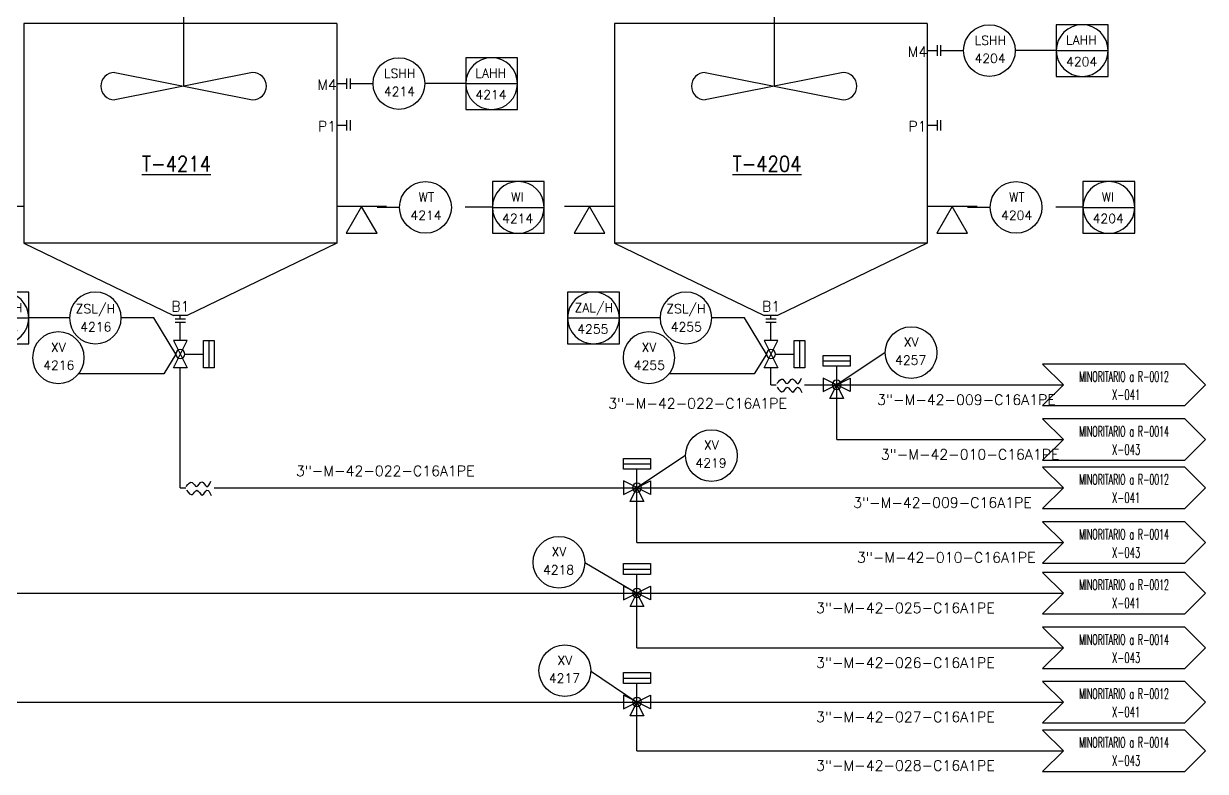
# Model space of a CAD drawing. Header units: millimetres. Extents: x 19 to 439, y 15 to 312.
# Drawn here: x 219.2 to 328.2, y 134.7 to 203.7 of the extents above; entities that cross this region are included whole.
import ezdxf
from ezdxf.enums import TextEntityAlignment as Align

# ---------------------------------------------------------------- set-up
doc = ezdxf.new("R2010")
doc.units = ezdxf.units.MM
doc.linetypes.add('TRAZOS', pattern=[0.75, 0.5, -0.25])
for name, color, linetype in [('CAJETIN', 1, 'Continuous'), ('CONEXION INTRUMENTOS', 1, 'Continuous'), ('EQUIPOS', 5, 'Continuous'), ('EQUIPOS 02', 1, 'Continuous'), ('INSTRUMENTOS', 1, 'Continuous'), ('TEX', 7, 'Continuous'), ('TEXTO-VALVULAS Y ACCESORIOS', 7, 'Continuous'), ('TUBERIA', 5, 'Continuous'), ('VALVULAS Y ACCESORIOS', 1, 'Continuous')]:
    doc.layers.add(name, color=color, linetype=linetype)
doc.styles.add('PY', font='ROMANS.shx')
doc.styles.add('PY1', font='ROMANS.shx', dxfattribs={"width": 0.8})
doc.linetypes.add('SEÑAL_MECANICA2', pattern='A,4.411183,["o",PY,S=4.130212,R=360,X=0,Y=-1.374288],0.588817,-0.374158,["",PY,S=2,R=360,X=0,Y=-0.688262],-2.183682', length=7.55784)

# ---------------------------------------------------------------- blocks, each defined once
blk = doc.blocks.new('SEÑAL CIR')
at = {"color": 1}
blk.add_circle((0, 5.7), 5.7, dxfattribs=at)
at = {"layer": 'INSTRUMENTOS', "linetype": 'Continuous', "style": 'PY', "flags": 4}
for p in [(0.18, 6.94), (0.13, 2.95)]:
    blk.add_attdef('---', text='', height=2, dxfattribs=at).set_placement(p, align=Align.CENTER)
blk = doc.blocks.new('SEÑAL CIRCU MARCO')
at = {"color": 1, "linetype": 'Continuous', "ltscale": 0.5}
blk.add_line((5.7, 5.7), (-5.7, 5.7), dxfattribs=at)
at = {"color": 1, "flags": 128}
blk.add_lwpolyline([(5.7, 0), (-5.7, 0), (-5.7, 11.4), (5.7, 11.4)], close=True, dxfattribs=at)
at = {"color": 1}
blk.add_circle((0, 5.7), 5.7, dxfattribs=at)
at = {"style": 'PY'}
for tag, p in [('XXX', (0.18, 7.98)), ('YYY', (0.13, 3.24))]:
    blk.add_attdef(tag, text='', height=2, dxfattribs=at).set_placement(p, align=Align.MIDDLE)
blk = doc.blocks.new('VALV GLOB-V')
at = {"layer": 'INSTRUMENTOS', "color": 1, "flags": 128}
blk.add_lwpolyline([(5.7, -1.43), (5.7, 1.43), (0, -1.43), (0, 1.43)], close=True, dxfattribs=at)
at = {"layer": 'INSTRUMENTOS', "color": 1}
blk.add_circle((2.85, 0), 0.95, dxfattribs=at)
at = {"layer": 'INSTRUMENTOS', "color": 7, "linetype": 'SEÑAL_MECANICA2', "style": 'PY'}
blk.add_attdef('REF.', text='', height=2, dxfattribs=at).set_placement((3, -3.37), align=Align.MIDDLE)
blk = doc.blocks.new('BANDERA DE FLUJO')
at = {"layer": 'TEX', "color": 1, "ltscale": 0.1, "flags": 128}
blk.add_lwpolyline([(-4, 4), (-31.46, 4), (-27.46, 0), (-31.46, -4), (-4, -4), (0, 0)], close=True, dxfattribs=at)
at = {"layer": 'TEX', "style": 'PY1', "width": 0.8}
for tag, p in [('ETIQUETA-LINEA-1', (-15.73, 0.61)), ('ETIQUETA-LINEA-2', (-15.73, -2.91))]:
    blk.add_attdef(tag, text='', height=2, dxfattribs=at).set_placement(p, align=Align.CENTER)

msp = doc.modelspace()

# ---------------------------------------------------------------- linework, layer by layer
at = {"color": 1}
for p, q in [((303.81, 201.2), (305.9, 201.2)), ((249.36, 198.15), (251.44, 198.15)), ((251.81, 186.73), (253.9, 186.73)), ((306.26, 186.73), (308.35, 186.73)), ((298.67, 173.33), (294.2, 170.35)), ((288.13, 170.35), (288.62, 170.35)), ((280.26, 163.82), (275.78, 160.85)), ((233.67, 160.85), (234.17, 160.85)), ((270.97, 153.97), (275.78, 151.13)), ((271.51, 143.97), (275.78, 141.08))]:
    msp.add_line(p, q, dxfattribs=at)
for p, q in [((219.25, 186.79), (214.65, 186.79)), ((252.69, 186.79), (248.09, 186.79)), ((273.7, 186.79), (269.1, 186.79)), ((307.15, 186.79), (302.55, 186.79))]:
    msp.add_line(p, q)
for points in [[(251.81, 184.34), (250.39, 186.79), (248.98, 184.34)], [(272.82, 184.34), (271.4, 186.79), (269.99, 184.34)], [(306.26, 184.34), (304.85, 186.79), (303.43, 184.34)]]:
    msp.add_lwpolyline(points, close=True)
at = {"color": 2}
for points in [[(288.68, 170.46), (289.22, 170.86), (289.62, 170.46), (290.11, 170.91), (290.56, 170.46), (290.95, 170.96)], [(288.7, 170.13), (289.24, 169.73), (289.64, 170.13), (290.14, 169.68), (290.58, 170.13), (290.98, 169.63)], [(234.22, 160.96), (234.77, 161.35), (235.16, 160.96), (235.66, 161.4), (236.1, 160.96), (236.5, 161.45)], [(234.25, 160.62), (234.79, 160.23), (235.19, 160.62), (235.68, 160.18), (236.13, 160.62), (236.52, 160.13)]]:
    msp.add_spline(points, degree=3, dxfattribs=at)
at = {"layer": 'CAJETIN', "color": 1, "linetype": 'TRAZOS', "ltscale": 5}
for p, q in [((262.44, 186.73), (258.67, 186.73)), ((316.9, 186.73), (313.12, 186.73))]:
    msp.add_line(p, q, dxfattribs=at)
at = {"layer": 'CONEXION INTRUMENTOS', "linetype": 'Continuous'}
for p, q in [((314.45, 201.2), (310.67, 201.2)), ((259.99, 198.15), (256.21, 198.15)), ((223.46, 176.52), (219.7, 176.52)), ((277.91, 176.52), (274.15, 176.52)), ((231.22, 176.52), (228.23, 176.52)), ((233.25, 173.18), (231.22, 176.52)), ((233.67, 174.44), (233.67, 176.13)), ((285.68, 176.52), (282.68, 176.52)), ((287.71, 173.18), (285.68, 176.52)), ((288.13, 174.44), (288.13, 176.13)), ((236.31, 174.43), (236.31, 171.92)), ((236.31, 174.43), (236.31, 171.92)), ((290.76, 174.43), (290.76, 171.92)), ((290.76, 174.43), (290.76, 171.92)), ((233.25, 173.18), (232.14, 171.35)), ((234.09, 173.18), (235.81, 173.18)), ((287.71, 173.18), (286.6, 171.35)), ((288.54, 173.18), (290.26, 173.18)), ((292.94, 172.57), (295.45, 172.57)), ((292.94, 172.57), (295.45, 172.57)), ((232.14, 171.35), (224.3, 171.37)), ((233.67, 160.85), (233.67, 171.93)), ((286.6, 171.35), (278.75, 171.37)), ((288.13, 170.35), (288.13, 171.93)), ((294.2, 170.35), (294.2, 172.07)), ((291.24, 170.35), (315.09, 170.35)), ((294.2, 165.29), (294.2, 170.35)), ((294.2, 165.29), (315.09, 165.29)), ((274.53, 163.06), (277.04, 163.06)), ((274.53, 163.06), (277.04, 163.06)), ((275.78, 160.85), (275.78, 162.57)), ((236.79, 160.85), (315.09, 160.85)), ((275.78, 155.79), (275.78, 160.85)), ((275.78, 155.79), (315.09, 155.79)), ((274.53, 153.35), (277.04, 153.35)), ((274.53, 153.35), (277.04, 153.35)), ((275.78, 151.13), (275.78, 152.85)), ((179.22, 151.13), (315.09, 151.13)), ((179.22, 151.13), (315.09, 151.13)), ((275.78, 146.08), (275.78, 151.13)), ((275.78, 146.08), (275.78, 151.13)), ((275.78, 146.08), (315.09, 146.08)), ((275.78, 146.08), (315.09, 146.08)), ((274.53, 143.29), (277.04, 143.29)), ((274.53, 143.29), (277.04, 143.29)), ((275.78, 141.08), (275.78, 142.8)), ((127.17, 141.08), (315.09, 141.08)), ((275.78, 136.59), (275.78, 141.08)), ((275.78, 136.59), (315.09, 136.59))]:
    msp.add_line(p, q, dxfattribs=at)
for points in [[(235.81, 174.43), (236.8, 174.43), (236.8, 171.92), (235.81, 171.92)], [(235.81, 174.43), (236.8, 174.43), (236.8, 171.92), (235.81, 171.92)], [(290.26, 174.43), (291.26, 174.43), (291.26, 171.92), (290.26, 171.92)], [(290.26, 174.43), (291.26, 174.43), (291.26, 171.92), (290.26, 171.92)], [(292.94, 172.07), (292.94, 173.06), (295.45, 173.06), (295.45, 172.07)], [(292.94, 172.07), (292.94, 173.06), (295.45, 173.06), (295.45, 172.07)], [(274.53, 162.57), (274.53, 163.56), (277.04, 163.56), (277.04, 162.57)], [(274.53, 162.57), (274.53, 163.56), (277.04, 163.56), (277.04, 162.57)], [(274.53, 152.85), (274.53, 153.85), (277.04, 153.85), (277.04, 152.85)], [(274.53, 152.85), (274.53, 153.85), (277.04, 153.85), (277.04, 152.85)], [(274.53, 142.8), (274.53, 143.79), (277.04, 143.79), (277.04, 142.8)], [(274.53, 142.8), (274.53, 143.79), (277.04, 143.79), (277.04, 142.8)]]:
    msp.add_lwpolyline(points, close=True, dxfattribs=at)
at = {"layer": 'EQUIPOS'}
for p, q in [((248.09, 203.68), (219.25, 203.68)), ((219.25, 203.68), (219.25, 183.41)), ((248.09, 203.68), (248.09, 183.41)), ((302.55, 203.68), (273.7, 203.68)), ((273.7, 203.68), (273.7, 183.41)), ((302.55, 203.68), (302.55, 183.41)), ((248.09, 183.41), (219.25, 183.41)), ((219.25, 183.41), (233.04, 176.76)), ((248.09, 183.41), (234.3, 176.76)), ((302.55, 183.41), (273.7, 183.41)), ((273.7, 183.41), (287.5, 176.76)), ((302.55, 183.41), (288.75, 176.76)), ((234.3, 176.76), (233.04, 176.76)), ((288.75, 176.76), (287.5, 176.76))]:
    msp.add_line(p, q, dxfattribs=at)
at = {"layer": 'EQUIPOS 02'}
for p, q in [((233.67, 176.44), (233.67, 176.76)), ((288.13, 176.44), (288.13, 176.76))]:
    msp.add_line(p, q, dxfattribs=at)
at = {"layer": 'INSTRUMENTOS', "color": 1}
for points in [[(294.82, 169.1), (293.57, 169.1), (294.2, 170.35), (294.2, 170.35)], [(276.41, 159.59), (275.16, 159.59), (275.78, 160.85), (275.78, 160.85)], [(276.41, 149.88), (275.16, 149.88), (275.78, 151.13), (275.78, 151.13)], [(276.41, 139.82), (275.16, 139.82), (275.78, 141.08), (275.78, 141.08)]]:
    msp.add_lwpolyline(points, close=True, dxfattribs=at)
at = {"layer": 'TUBERIA', "color": 1, "linetype": 'Continuous', "ltscale": 5}
for p, q in [((288.44, 214.5), (288.44, 197.91)), ((233.98, 212.95), (233.98, 197.91)), ((240.34, 199.18), (227.62, 196.64)), ((227.62, 199.18), (240.34, 196.64)), ((294.79, 199.18), (282.08, 196.64)), ((282.08, 199.18), (294.79, 196.64))]:
    msp.add_line(p, q, dxfattribs=at)
at = {"layer": 'TUBERIA', "linetype": 'Continuous'}
for p, q in [((302.55, 201.2), (303.49, 201.2)), ((248.09, 198.15), (249.04, 198.15)), ((248.09, 194.3), (249.04, 194.3)), ((302.55, 194.3), (303.49, 194.3))]:
    msp.add_line(p, q, dxfattribs=at)
at = {"layer": 'TUBERIA', "color": 1, "linetype": 'Continuous', "ltscale": 5}
for centre, start, end in [((227.62, 197.91), 90, 270), ((240.34, 197.91), 270, 90), ((282.08, 197.91), 90, 270), ((294.79, 197.91), 270, 90)]:
    msp.add_arc(centre, 1.27, start, end, dxfattribs=at)
at = {"layer": 'VALVULAS Y ACCESORIOS', "ltscale": 0.1}
for p, q in [((303.49, 200.72), (303.49, 201.68)), ((303.81, 200.72), (303.81, 201.68)), ((249.04, 197.67), (249.04, 198.63)), ((249.36, 197.67), (249.36, 198.63)), ((249.04, 193.82), (249.04, 194.77)), ((249.36, 193.82), (249.36, 194.77)), ((303.49, 193.82), (303.49, 194.77)), ((303.81, 193.82), (303.81, 194.77)), ((233.19, 176.44), (234.15, 176.44)), ((233.19, 176.13), (234.15, 176.13)), ((287.65, 176.44), (288.6, 176.44)), ((287.65, 176.13), (288.6, 176.13))]:
    msp.add_line(p, q, dxfattribs=at)

# ---------------------------------------------------------------- block references
at = {"linetype": 'Continuous'}
ref = msp.add_blockref('SEÑAL CIR', (256.28, 184.34), dxfattribs=dict(at, xscale=0.4182741903561622, yscale=0.4182741903561622, zscale=0.4182741903561622))
ref.add_attrib('---', 'WT', dxfattribs={"layer": 'INSTRUMENTOS', "color": 7, "linetype": 'Continuous', "height": 0.837, "style": 'PY'}).set_placement((256.36, 187.25), align=Align.CENTER)
ref.add_attrib('---', '4214', dxfattribs={"layer": 'INSTRUMENTOS', "color": 7, "linetype": 'Continuous', "height": 0.837, "style": 'PY'}).set_placement((256.33, 185.58), align=Align.CENTER)
ref = msp.add_blockref('SEÑAL CIRCU MARCO', (264.83, 184.34), dxfattribs=dict(xscale=-0.4186024831818341, yscale=0.4186024831817256, zscale=0.4186024831817918))
ref.add_attrib('XXX', 'WI', dxfattribs={"height": 0.837, "style": 'PY'}).set_placement((264.75, 187.68), align=Align.MIDDLE)
ref.add_attrib('YYY', '4214', dxfattribs={"height": 0.837, "style": 'PY'}).set_placement((264.78, 185.7), align=Align.MIDDLE)
ref = msp.add_blockref('SEÑAL CIR', (310.74, 184.34), dxfattribs=dict(at, xscale=0.4182741903561622, yscale=0.4182741903561622, zscale=0.4182741903561622))
ref.add_attrib('---', 'WT', dxfattribs={"layer": 'INSTRUMENTOS', "color": 7, "linetype": 'Continuous', "height": 0.837, "style": 'PY'}).set_placement((310.81, 187.25), align=Align.CENTER)
ref.add_attrib('---', '4204', dxfattribs={"layer": 'INSTRUMENTOS', "color": 7, "linetype": 'Continuous', "height": 0.837, "style": 'PY'}).set_placement((310.79, 185.58), align=Align.CENTER)
ref = msp.add_blockref('SEÑAL CIRCU MARCO', (319.29, 184.34), dxfattribs=dict(xscale=-0.4186024831818341, yscale=0.4186024831817256, zscale=0.4186024831817918))
ref.add_attrib('XXX', 'WI', dxfattribs={"height": 0.837, "style": 'PY'}).set_placement((319.21, 187.68), align=Align.MIDDLE)
ref.add_attrib('YYY', '4204', dxfattribs={"height": 0.837, "style": 'PY'}).set_placement((319.23, 185.7), align=Align.MIDDLE)
ref = msp.add_blockref('SEÑAL CIRCU MARCO', (217.31, 174.14), dxfattribs=dict(xscale=-0.4182741903562706, yscale=0.4182741903561622, zscale=0.4182741903561967))
ref.add_attrib('XXX', 'ZAL/H', dxfattribs={"color": 2, "height": 0.837, "style": 'PY'}).set_placement((217.34, 177.42), align=Align.MIDDLE)
ref.add_attrib('YYY', '4216', dxfattribs={"color": 2, "height": 0.837, "style": 'PY'}).set_placement((217.26, 175.49), align=Align.MIDDLE)
ref = msp.add_blockref('SEÑAL CIR', (225.84, 174.14), dxfattribs=dict(at, xscale=-0.4182741903562706, yscale=0.4182741903561622, zscale=0.4182741903561967))
ref.add_attrib('---', 'ZSL/H', dxfattribs={"layer": 'INSTRUMENTOS', "color": 2, "linetype": 'Continuous', "height": 0.837, "style": 'PY'}).set_placement((225.84, 176.95), align=Align.CENTER)
ref.add_attrib('---', '4216', dxfattribs={"layer": 'INSTRUMENTOS', "color": 2, "linetype": 'Continuous', "height": 0.837, "style": 'PY'}).set_placement((225.88, 175.28), align=Align.CENTER)
ref = msp.add_blockref('SEÑAL CIRCU MARCO', (271.77, 174.14), dxfattribs=dict(xscale=-0.4182741903562706, yscale=0.4182741903561622, zscale=0.4182741903561967))
ref.add_attrib('XXX', 'ZAL/H', dxfattribs={"color": 2, "height": 0.837, "style": 'PY'}).set_placement((271.8, 177.42), align=Align.MIDDLE)
ref.add_attrib('YYY', '4255', dxfattribs={"color": 2, "height": 0.837, "style": 'PY'}).set_placement((271.71, 175.49), align=Align.MIDDLE)
ref = msp.add_blockref('SEÑAL CIR', (280.3, 174.14), dxfattribs=dict(at, xscale=-0.4182741903562706, yscale=0.4182741903561622, zscale=0.4182741903561967))
ref.add_attrib('---', 'ZSL/H', dxfattribs={"layer": 'INSTRUMENTOS', "color": 2, "linetype": 'Continuous', "height": 0.837, "style": 'PY'}).set_placement((280.3, 176.95), align=Align.CENTER)
ref.add_attrib('---', '4255', dxfattribs={"layer": 'INSTRUMENTOS', "color": 2, "linetype": 'Continuous', "height": 0.837, "style": 'PY'}).set_placement((280.33, 175.28), align=Align.CENTER)
ref = msp.add_blockref('SEÑAL CIR', (301.06, 170.94), dxfattribs=dict(at, xscale=0.4182741903562706, yscale=0.4182741903562706, zscale=0.4182741903562706))
ref.add_attrib('---', 'XV', dxfattribs={"layer": 'INSTRUMENTOS', "color": 2, "linetype": 'Continuous', "height": 0.837, "style": 'PY'}).set_placement((301.06, 173.88), align=Align.CENTER)
ref.add_attrib('---', '4257', dxfattribs={"layer": 'INSTRUMENTOS', "color": 2, "linetype": 'Continuous', "height": 0.837, "style": 'PY'}).set_placement((301.02, 172.21), align=Align.CENTER)
ref = msp.add_blockref('SEÑAL CIR', (222.43, 170.47), dxfattribs=dict(at, xscale=-0.4182741903562706, yscale=0.4182741903561622, zscale=0.4182741903561967))
ref.add_attrib('---', 'XV', dxfattribs={"layer": 'INSTRUMENTOS', "color": 2, "linetype": 'Continuous', "height": 0.837, "style": 'PY'}).set_placement((222.43, 173.4), align=Align.CENTER)
ref.add_attrib('---', '4216', dxfattribs={"layer": 'INSTRUMENTOS', "color": 2, "linetype": 'Continuous', "height": 0.837, "style": 'PY'}).set_placement((222.47, 171.74), align=Align.CENTER)
at = {"linetype": 'Continuous', "xscale": -0.4402886214275962, "yscale": 0.4402886214275962, "zscale": 0.4402886214275544}
for p, rotation in [((233.67, 174.44), 90), ((288.13, 174.44), 90), ((292.94, 170.35), 180), ((274.53, 160.85), 180), ((274.53, 151.13), 180), ((274.53, 141.08), 180)]:
    msp.add_blockref('VALV GLOB-V', p, dxfattribs=dict(at, rotation=rotation))
at = {"linetype": 'Continuous'}
ref = msp.add_blockref('SEÑAL CIR', (276.88, 170.47), dxfattribs=dict(at, xscale=-0.4182741903562706, yscale=0.4182741903561622, zscale=0.4182741903561967))
ref.add_attrib('---', 'XV', dxfattribs={"layer": 'INSTRUMENTOS', "color": 2, "linetype": 'Continuous', "height": 0.837, "style": 'PY'}).set_placement((276.88, 173.4), align=Align.CENTER)
ref.add_attrib('---', '4255', dxfattribs={"layer": 'INSTRUMENTOS', "color": 2, "linetype": 'Continuous', "height": 0.837, "style": 'PY'}).set_placement((276.92, 171.74), align=Align.CENTER)
ref = msp.add_blockref('BANDERA DE FLUJO', (328.19, 170.35), dxfattribs=dict(xscale=0.4768831266174857, yscale=0.4768831266174857, zscale=0.4768831266174857))
ref.add_attrib('ETIQUETA-LINEA-1', 'MINORITARIO a R-0012', dxfattribs={"layer": 'TEX', "height": 0.9538, "style": 'PY1', "width": 0.55}).set_placement((320.69, 170.64), align=Align.CENTER)
ref.add_attrib('ETIQUETA-LINEA-2', ' X-041', dxfattribs={"layer": 'TEX', "height": 0.954, "style": 'PY1', "width": 0.6}).set_placement((320.69, 168.96), align=Align.CENTER)
ref = msp.add_blockref('BANDERA DE FLUJO', (328.19, 165.29), dxfattribs=dict(xscale=0.4768831266174857, yscale=0.4768831266174857, zscale=0.4768831266174857))
ref.add_attrib('ETIQUETA-LINEA-1', 'MINORITARIO a R-0014', dxfattribs={"layer": 'TEX', "height": 0.9538, "style": 'PY1', "width": 0.55}).set_placement((320.69, 165.58), align=Align.CENTER)
ref.add_attrib('ETIQUETA-LINEA-2', ' X-043', dxfattribs={"layer": 'TEX', "height": 0.954, "style": 'PY1', "width": 0.6}).set_placement((320.69, 163.9), align=Align.CENTER)
ref = msp.add_blockref('SEÑAL CIR', (282.64, 161.44), dxfattribs=dict(at, xscale=0.4182741903562706, yscale=0.4182741903562706, zscale=0.4182741903562706))
ref.add_attrib('---', 'XV', dxfattribs={"layer": 'INSTRUMENTOS', "color": 2, "linetype": 'Continuous', "height": 0.837, "style": 'PY'}).set_placement((282.64, 164.38), align=Align.CENTER)
ref.add_attrib('---', '4219', dxfattribs={"layer": 'INSTRUMENTOS', "color": 2, "linetype": 'Continuous', "height": 0.837, "style": 'PY'}).set_placement((282.61, 162.71), align=Align.CENTER)
ref = msp.add_blockref('BANDERA DE FLUJO', (328.19, 160.85), dxfattribs=dict(xscale=0.4768831266174857, yscale=0.4768831266174857, zscale=0.4768831266174857))
ref.add_attrib('ETIQUETA-LINEA-1', 'MINORITARIO a R-0012', dxfattribs={"layer": 'TEX', "height": 0.9538, "style": 'PY1', "width": 0.55}).set_placement((320.69, 161.14), align=Align.CENTER)
ref.add_attrib('ETIQUETA-LINEA-2', ' X-041', dxfattribs={"layer": 'TEX', "height": 0.954, "style": 'PY1', "width": 0.6}).set_placement((320.69, 159.46), align=Align.CENTER)
ref = msp.add_blockref('BANDERA DE FLUJO', (328.19, 155.79), dxfattribs=dict(xscale=0.4768831266174857, yscale=0.4768831266174857, zscale=0.4768831266174857))
ref.add_attrib('ETIQUETA-LINEA-1', 'MINORITARIO a R-0014', dxfattribs={"layer": 'TEX', "height": 0.9538, "style": 'PY1', "width": 0.55}).set_placement((320.69, 156.08), align=Align.CENTER)
ref.add_attrib('ETIQUETA-LINEA-2', ' X-043', dxfattribs={"layer": 'TEX', "height": 0.954, "style": 'PY1', "width": 0.6}).set_placement((320.69, 154.4), align=Align.CENTER)
ref = msp.add_blockref('SEÑAL CIR', (268.59, 151.59), dxfattribs=dict(at, xscale=0.4182741903562706, yscale=0.4182741903562706, zscale=0.4182741903562706))
ref.add_attrib('---', 'XV', dxfattribs={"layer": 'INSTRUMENTOS', "color": 2, "linetype": 'Continuous', "height": 0.837, "style": 'PY'}).set_placement((268.59, 154.53), align=Align.CENTER)
ref.add_attrib('---', '4218', dxfattribs={"layer": 'INSTRUMENTOS', "color": 2, "linetype": 'Continuous', "height": 0.837, "style": 'PY'}).set_placement((268.55, 152.86), align=Align.CENTER)
ref = msp.add_blockref('BANDERA DE FLUJO', (328.19, 151.13), dxfattribs=dict(xscale=0.4768831266174857, yscale=0.4768831266174857, zscale=0.4768831266174857))
ref.add_attrib('ETIQUETA-LINEA-1', 'MINORITARIO a R-0012', dxfattribs={"layer": 'TEX', "height": 0.9538, "style": 'PY1', "width": 0.55}).set_placement((320.69, 151.42), align=Align.CENTER)
ref.add_attrib('ETIQUETA-LINEA-2', ' X-041', dxfattribs={"layer": 'TEX', "height": 0.954, "style": 'PY1', "width": 0.6}).set_placement((320.69, 149.74), align=Align.CENTER)
ref = msp.add_blockref('BANDERA DE FLUJO', (328.19, 146.08), dxfattribs=dict(xscale=0.4768831266174857, yscale=0.4768831266174857, zscale=0.4768831266174857))
ref.add_attrib('ETIQUETA-LINEA-1', 'MINORITARIO a R-0014', dxfattribs={"layer": 'TEX', "height": 0.9538, "style": 'PY1', "width": 0.55}).set_placement((320.69, 146.36), align=Align.CENTER)
ref.add_attrib('ETIQUETA-LINEA-2', ' X-043', dxfattribs={"layer": 'TEX', "height": 0.954, "style": 'PY1', "width": 0.6}).set_placement((320.69, 144.69), align=Align.CENTER)
ref = msp.add_blockref('SEÑAL CIR', (269.13, 141.59), dxfattribs=dict(at, xscale=0.4182741903562706, yscale=0.4182741903562706, zscale=0.4182741903562706))
ref.add_attrib('---', 'XV', dxfattribs={"layer": 'INSTRUMENTOS', "color": 2, "linetype": 'Continuous', "height": 0.837, "style": 'PY'}).set_placement((269.13, 144.52), align=Align.CENTER)
ref.add_attrib('---', '4217', dxfattribs={"layer": 'INSTRUMENTOS', "color": 2, "linetype": 'Continuous', "height": 0.837, "style": 'PY'}).set_placement((269.09, 142.86), align=Align.CENTER)
ref = msp.add_blockref('BANDERA DE FLUJO', (328.19, 141.08), dxfattribs=dict(xscale=0.4768831266174857, yscale=0.4768831266174857, zscale=0.4768831266174857))
ref.add_attrib('ETIQUETA-LINEA-1', 'MINORITARIO a R-0012', dxfattribs={"layer": 'TEX', "height": 0.9538, "style": 'PY1', "width": 0.55}).set_placement((320.69, 141.36), align=Align.CENTER)
ref.add_attrib('ETIQUETA-LINEA-2', ' X-041', dxfattribs={"layer": 'TEX', "height": 0.954, "style": 'PY1', "width": 0.6}).set_placement((320.69, 139.69), align=Align.CENTER)
ref = msp.add_blockref('BANDERA DE FLUJO', (328.19, 136.59), dxfattribs=dict(xscale=0.4768831266174857, yscale=0.4768831266174857, zscale=0.4768831266174857))
ref.add_attrib('ETIQUETA-LINEA-1', 'MINORITARIO a R-0014', dxfattribs={"layer": 'TEX', "height": 0.9538, "style": 'PY1', "width": 0.55}).set_placement((320.69, 136.88), align=Align.CENTER)
ref.add_attrib('ETIQUETA-LINEA-2', ' X-043', dxfattribs={"layer": 'TEX', "height": 0.954, "style": 'PY1', "width": 0.6}).set_placement((320.69, 135.2), align=Align.CENTER)
at = {"layer": 'CONEXION INTRUMENTOS', "linetype": 'Continuous'}
ref = msp.add_blockref('SEÑAL CIR', (308.28, 198.81), dxfattribs=dict(at, xscale=0.4182741903561622, yscale=0.4182741903561622, zscale=0.4182741903561622))
ref.add_attrib('---', 'LSHH', dxfattribs={"layer": 'INSTRUMENTOS', "color": 7, "linetype": 'Continuous', "height": 0.837, "style": 'PY'}).set_placement((308.36, 201.72), align=Align.CENTER)
ref.add_attrib('---', '4204', dxfattribs={"layer": 'INSTRUMENTOS', "color": 7, "linetype": 'Continuous', "height": 0.837, "style": 'PY'}).set_placement((308.34, 200.05), align=Align.CENTER)
ref = msp.add_blockref('SEÑAL CIRCU MARCO', (316.83, 198.81), dxfattribs=dict(at, xscale=-0.4186024831818341, yscale=0.4186024831817256, zscale=0.4186024831817918))
ref.add_attrib('XXX', 'LAHH', dxfattribs={"layer": '0', "height": 0.837, "style": 'PY'}).set_placement((316.76, 202.16), align=Align.MIDDLE)
ref.add_attrib('YYY', '4204', dxfattribs={"layer": '0', "height": 0.837, "style": 'PY'}).set_placement((316.78, 200.17), align=Align.MIDDLE)
ref = msp.add_blockref('SEÑAL CIR', (253.83, 195.77), dxfattribs=dict(at, xscale=0.4182741903561622, yscale=0.4182741903561622, zscale=0.4182741903561622))
ref.add_attrib('---', 'LSHH', dxfattribs={"layer": 'INSTRUMENTOS', "color": 7, "linetype": 'Continuous', "height": 0.837, "style": 'PY'}).set_placement((253.9, 198.67), align=Align.CENTER)
ref.add_attrib('---', '4214', dxfattribs={"layer": 'INSTRUMENTOS', "color": 7, "linetype": 'Continuous', "height": 0.837, "style": 'PY'}).set_placement((253.88, 197), align=Align.CENTER)
ref = msp.add_blockref('SEÑAL CIRCU MARCO', (262.38, 195.76), dxfattribs=dict(at, xscale=-0.4186024831818341, yscale=0.4186024831817256, zscale=0.4186024831817918))
ref.add_attrib('XXX', 'LAHH', dxfattribs={"layer": '0', "height": 0.837, "style": 'PY'}).set_placement((262.3, 199.11), align=Align.MIDDLE)
ref.add_attrib('YYY', '4214', dxfattribs={"layer": '0', "height": 0.837, "style": 'PY'}).set_placement((262.32, 197.12), align=Align.MIDDLE)

# ---------------------------------------------------------------- texts
at = {"layer": 'EQUIPOS', "color": 6, "linetype": 'Continuous', "style": 'PY', "width": 0.85}
for s, p in [('%%UT-4214', (233.32, 190.03)), ('%%UT-4204', (287.77, 190.03))]:
    msp.add_text(s, height=1.431, dxfattribs=at).set_placement(p, align=Align.CENTER)
at = {"layer": 'TEXTO-VALVULAS Y ACCESORIOS', "style": 'PY'}
for s, p in [('3"-M-42-022-C16A1PE', (281.37, 168.15)), ('3"-M-42-009-C16A1PE', (306.16, 168.5)), ('3"-M-42-010-C16A1PE', (306.5, 163.45)), ('3"-M-42-022-C16A1PE', (252.57, 161.93)), ('3"-M-42-009-C16A1PE', (303.95, 159)), ('3"-M-42-010-C16A1PE', (304.3, 153.94)), ('3"-M-42-025-C16A1PE', (300.53, 149.29)), ('3"-M-42-026-C16A1PE', (300.53, 144.23)), ('3"-M-42-027-C16A1PE', (300.53, 139.23)), ('3"-M-42-028-C16A1PE', (300.53, 134.74))]:
    msp.add_text(s, height=0.9538, dxfattribs=at).set_placement(p, align=Align.CENTER)
at = {"layer": 'TEXTO-VALVULAS Y ACCESORIOS', "color": 7, "linetype": 'Continuous', "style": 'PY', "flags": 4}
for tag, p in [('M4', (301.65, 200.62)), ('M4', (247.2, 197.57)), ('P1', (247.2, 193.72)), ('P1', (301.65, 193.72)), ('B1', (233.68, 177.11)), ('B1', (288.14, 177.11))]:
    msp.add_attdef(tag, text='---', height=0.954, dxfattribs=at).set_placement(p, align=Align.CENTER)

doc.saveas('drawing.dxf')
